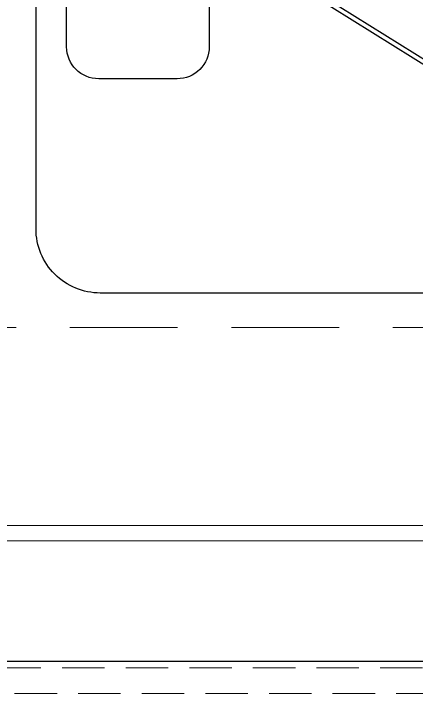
# Model space of a CAD drawing. Header units: feet. Extents: x 2549014 to 2559749, y -5462536 to -5450416.
# Drawn here: x 2556707 to 2557020, y -5461177 to -5460647 of the extents above; entities that cross this region are included whole.
import ezdxf

# ---------------------------------------------------------------- set-up
doc = ezdxf.new("R2010")
doc.units = ezdxf.units.FT
doc.header["$LTSCALE"] = 33
doc.header["$MEASUREMENT"] = 0
doc.linetypes.add('HIDDEN', pattern=[9.524999999999995, 6.349999999999997, -3.174999999999998])
doc.linetypes.add('HIDDENX2', pattern=[0.75, 0.5, -0.25])
for name, color, linetype, lineweight in [('A-Glazing', 4, 'Continuous', 20), ('A-shutter', 8, 'Continuous', 18), ('beam', 90, 'Continuous', 9), ('LENS-DIM', 252, 'Continuous', 5), ('LENS-FURNITURE', 13, 'Continuous', 9), ('LN-ELEVATION-1', 81, 'Continuous', 25), ('rolling shutter', 1, 'Continuous', 5)]:
    doc.layers.add(name, color=color, linetype=linetype, lineweight=lineweight)
doc.layers.add('A-WALL', color=1, linetype='Continuous')
doc.layers.add('PDF_Geometry', color=7, linetype='Continuous')

# ---------------------------------------------------------------- blocks, each defined once
blk = doc.blocks.new('MOROTISED TABLE-TRIAL SET 950x600')
at = {"layer": 'PDF_Geometry', "lineweight": 25}
blk.add_lwpolyline([(415.5923622683621, 2.18279e-11), (550.0003704861738, 2.18279e-11, 0.4142524001247118), (599.9958994225599, 50.00260162355697), (599.9958994225599, 899.9973678589085, 0.4142518501714829), (550.0003704861738, 950.0000000000218), (50.00260613718999, 950.0000000000218, 0.4142929195148918), (4.605390131e-07, 899.9973678589085), (4.605390131e-07, 50.00260162355697, 0.414163635492108), (50.00260613718999, 2.18279e-11), (415.5923622683621, 2.18279e-11)], format="xyb", dxfattribs=at)
blk = doc.blocks.new('PHOROPTER')
at = {"layer": 'LN-ELEVATION-1', "lineweight": 25}
for points in [[(347.2289559834462, -60.6858375254087), (172.3637664475536, 219.501510522794)], [(345.8813717633312, -65.13636992964894), (168.0875212373503, 219.7435859530233)]]:
    blk.add_lwpolyline(points, dxfattribs=at)
blk.add_lwpolyline([(566.9349693848634, -34.02664670208469), (235.9349696977952, -34.01213702559471, 0.4142135623730951), (210.9338738246588, -59.01104110479355), (210.9311998411576, -120.0110410419293, 0.4142135623730951), (235.9301039092096, -145.0121369194239), (566.9301036037722, -145.0266465982422, 0.4142135623730951), (591.9311994769523, -120.027742520906), (591.9338734678023, -59.02774257911368, 0.4142135623730951)], format="xyb", close=True, dxfattribs=at)
blk = doc.blocks.new('*U44')
at = {"layer": 'A-shutter', "color": 5, "linetype": 'HIDDENX2', "ltscale": 2}
blk.add_lwpolyline([(41037999.48334333, -1561544.224196389), (41037999.48334351, -1561564.224196389), (41041435.48334341, -1561564.224191636), (41041435.48334321, -1561544.224191635)], close=True, dxfattribs=at)
blk = doc.blocks.new('A$C5bd52c87')
at = {"layer": 'A-Glazing', "elevation": 17940.12951759458}
blk.add_lwpolyline([(650.6885954970494, -6352.227998980321), (3996.6885955045, -6352.22799898591), (3996.6885955045, -6364.227998985909), (650.6885954970494, -6364.227998980322)], close=True, dxfattribs=at)
at = {"layer": 'A-WALL'}
blk.add_lwpolyline([(-3808.373904499226, 890.8957041949033), (-3808.373904499226, -6198.104296758771), (-3561.373904499225, -6198.104296758771), (-3561.373904499225, -6458.10429675877), (-169.3739044992253, -6458.10429675877), (-169.3739044992253, -6198.104296758771), (650.6260955007746, -6198.104296758771), (650.6260955007746, -6458.10429675877), (3996.626095500775, -6458.10429675877)], dxfattribs=at)
at = {"layer": 'beam', "linetype": 'HIDDEN', "ltscale": 0.4}
blk.add_lwpolyline([(650.6885955045, -6198.104296760633), (3996.6885955045, -6198.104296760633), (3996.6885955045, -6458.104296760634), (650.6885955045, -6458.104296760634)], close=True, dxfattribs=at)
at = {"layer": 'rolling shutter'}
blk.add_blockref('*U44', (-41037393.79474794, 1555081.119898995, 17940.12951759458), dxfattribs=at)

msp = doc.modelspace()

# ---------------------------------------------------------------- block references
at = {"xscale": -1, "rotation": 270}
msp.add_blockref('PHOROPTER', (2556893.094851045, -5460909.236523296), dxfattribs=at)
at = {"layer": 'LENS-DIM', "color": 2}
msp.add_blockref('A$C5bd52c87', (2553082.419596491, -5454694.03884032), dxfattribs=at)
at = {"layer": 'LENS-FURNITURE', "xscale": -1}
msp.add_blockref('MOROTISED TABLE-TRIAL SET 950x600', (2557324.2493228, -5460865.201185964), dxfattribs=at)

doc.saveas('drawing.dxf')
